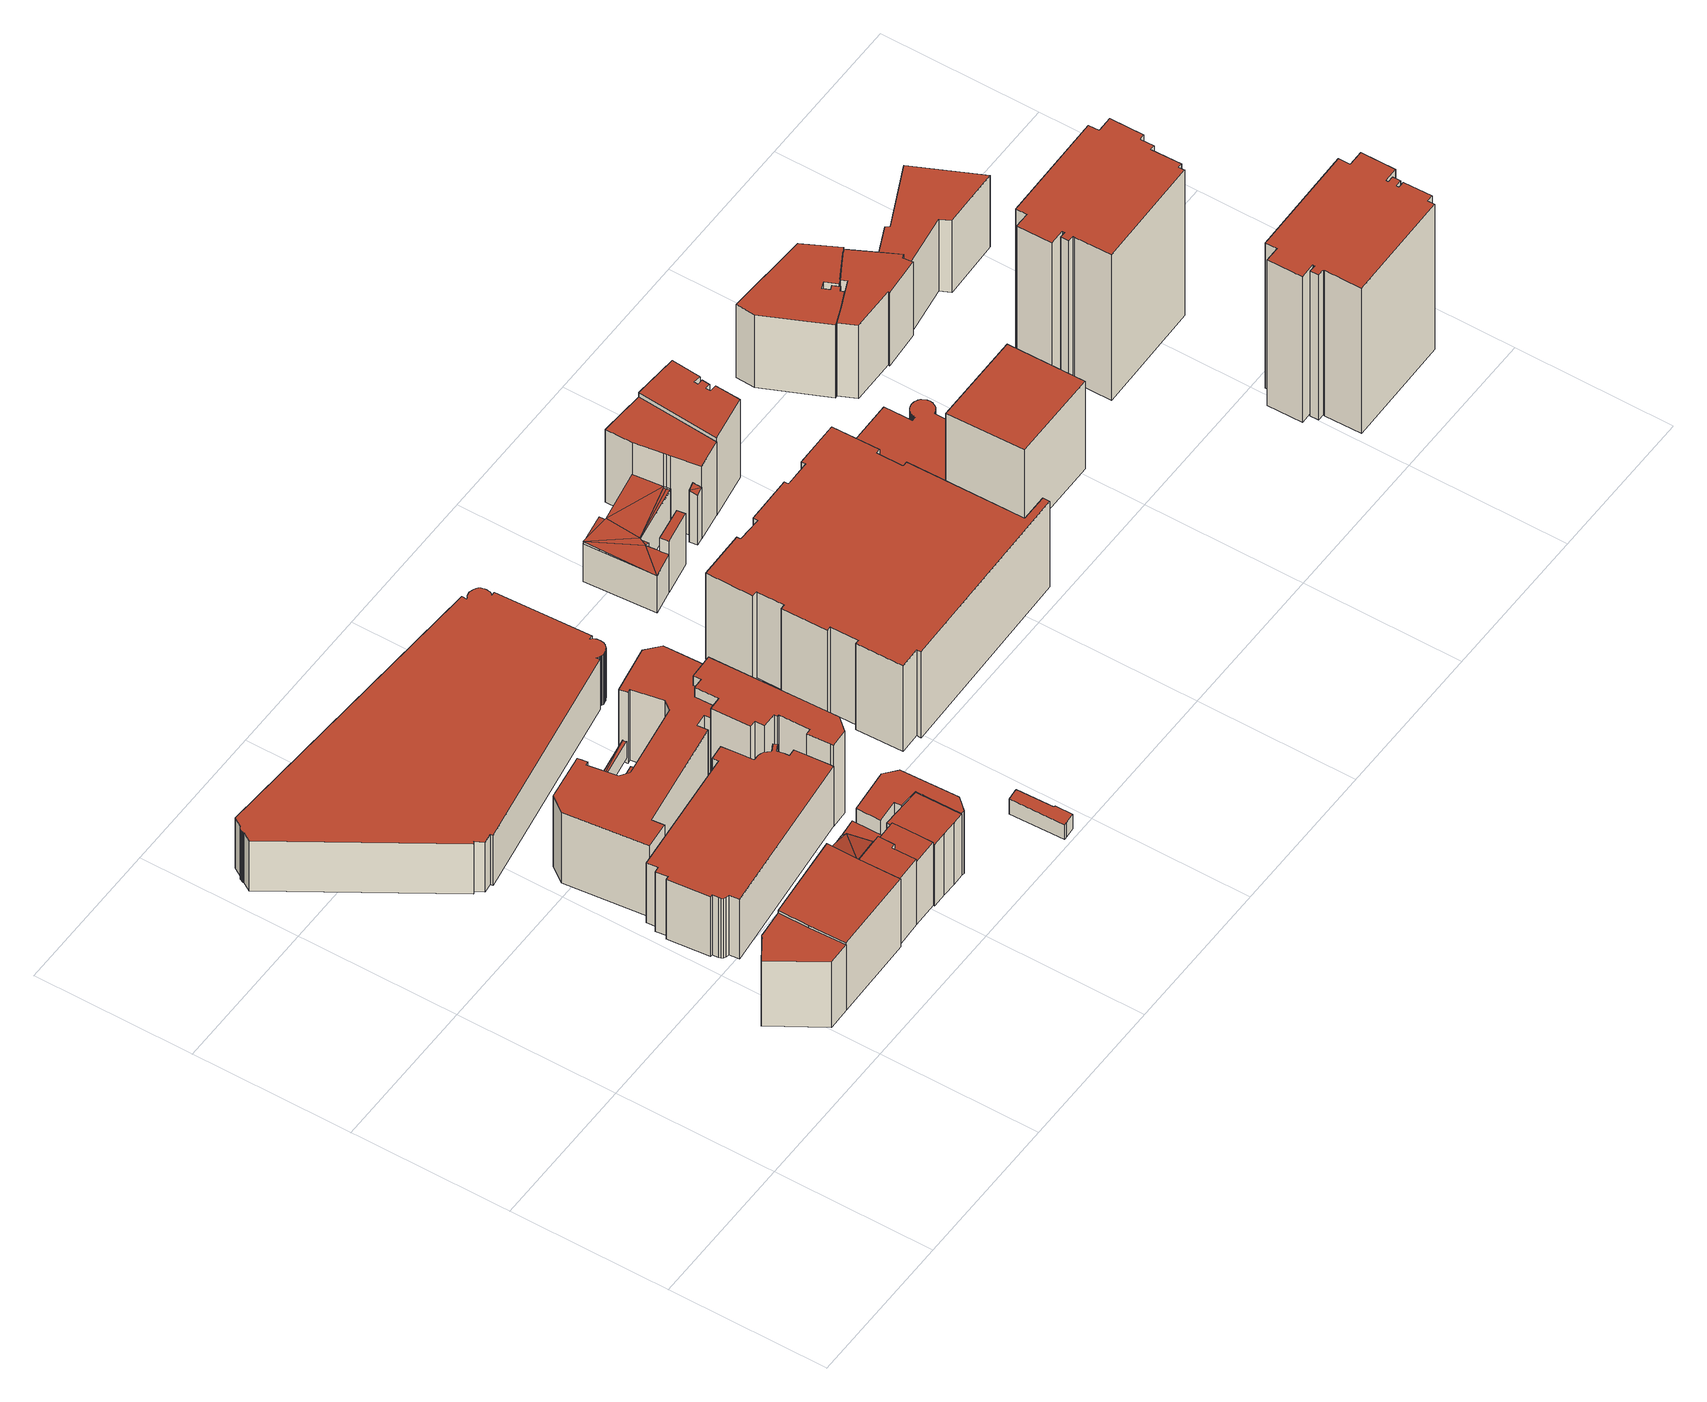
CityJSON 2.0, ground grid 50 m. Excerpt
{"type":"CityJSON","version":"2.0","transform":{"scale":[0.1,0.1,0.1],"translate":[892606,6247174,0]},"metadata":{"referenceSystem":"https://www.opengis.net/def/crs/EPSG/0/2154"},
"CityObjects":{
"building1":{"type":"Building","attributes":{"class":"Building"},"children":["building1-1"]},
"building1-1":{"type":"BuildingPart","parents":["building1"],"geometry":[{"type":"Solid","lod":"2.2","boundaries":[[[[0,1,2,3,4,5,6]],[[7,8,9,10,11,12,13]],[[13,12,5,6]],[[12,11,4,5]],[[11,10,3,4]],[[10,9,2,3]],[[9,8,1,2]],[[8,7,0,1]],[[7,13,6,0]]]],"semantics":{"surfaces":[{"type":"GroundSurface"},{"type":"RoofSurface"},{"type":"WallSurface","on_footprint_edge":true}],"values":[[0,1,2,2,2,2,2,2,2]]}}]},
"building2":{"type":"Building","attributes":{"class":"Building"},"children":["building2-1"]},
"building2-1":{"type":"BuildingPart","parents":["building2"],"geometry":[{"type":"Solid","lod":"2.2","boundaries":[[[[14,15,16,17,18,19]],[[20,21,22,23,24,25]],[[25,24,18,19]],[[24,23,17,18]],[[23,22,16,17]],[[22,21,15,16]],[[21,20,14,15]],[[20,25,19,14]]]],"semantics":{"surfaces":[{"type":"GroundSurface"},{"type":"RoofSurface"},{"type":"WallSurface","on_footprint_edge":true}],"values":[[0,1,2,2,2,2,2,2]]}}]},
"building3":{"type":"Building","attributes":{"class":"Building"},"children":["building3-1"]},
"building3-1":{"type":"BuildingPart","parents":["building3"],"geometry":[{"type":"Solid","lod":"2.2","boundaries":[[[[26,27,28,29,30,31]],[[32,33,34,35,36,37]],[[37,36,30,31]],[[36,35,29,30]],[[35,34,28,29]],[[34,33,27,28]],[[33,32,26,27]],[[32,37,31,26]]]],"semantics":{"surfaces":[{"type":"GroundSurface"},{"type":"RoofSurface"},{"type":"WallSurface","on_footprint_edge":true}],"values":[[0,1,2,2,2,2,2,2]]}}]},
"building4":{"type":"Building","attributes":{"class":"Building"},"children":["building4-1"]},
"building4-1":{"type":"BuildingPart","parents":["building4"],"geometry":[{"type":"MultiSurface","lod":"2.2","boundaries":[[[38,39,40]],[[40,39,41]],[[42,43,44]],[[45,46,47,48,49]],[[42,39,48,49]],[[39,38,47,48]],[[38,40,46,47]],[[40,43,45,46]],[[43,42,49,45]]],"semantics":{"surfaces":[{"type":"RoofSurface","rf_azimuth":93.07,"rf_slope":13.67},{"type":"RoofSurface","rf_azimuth":94.7,"rf_slope":6.51},{"type":"GroundSurface"},{"type":"WallSurface","on_footprint_edge":true}],"values":[0,0,1,2,3,3,3,3,3]}}]},
"building5":{"type":"Building","attributes":{"class":"Building"},"children":["building5-1"]},
"building5-1":{"type":"BuildingPart","parents":["building5"],"geometry":[{"type":"Solid","lod":"2.2","boundaries":[[[[50,51,52,53,54,55,56,57,58,59,60,61,62,63,64,65,66,67,68,69,70,71,72,73,74,75,76,77,78,79,80,81,82,83]],[[84,85,86,87,88,89,90,91,92,93,94,95,96,97,98,99,100,101,102,103,104,105,106,107,108,109,110,111,112,113,114,115,116,117]],[[117,116,82,83]],[[116,115,81,82]],[[115,114,80,81]],[[114,113,79,80]],[[113,112,78,79]],[[112,111,77,78]],[[111,110,76,77]],[[110,109,75,76]],[[109,108,74,75]],[[108,107,73,74]],[[107,106,72,73]],[[106,105,71,72]],[[105,104,70,71]],[[104,103,69,70]],[[103,102,68,69]],[[102,101,67,68]],[[101,100,66,67]],[[100,99,65,66]],[[99,98,64,65]],[[98,97,63,64]],[[97,96,62,63]],[[96,95,61,62]],[[95,94,60,61]],[[94,93,59,60]],[[93,92,58,59]],[[92,91,57,58]],[[91,90,56,57]],[[90,89,55,56]],[[89,88,54,55]],[[88,87,53,54]],[[87,86,52,53]],[[86,85,51,52]],[[85,84,50,51]],[[84,117,83,50]]]],"semantics":{"surfaces":[{"type":"GroundSurface"},{"type":"RoofSurface"},{"type":"WallSurface","on_footprint_edge":true}],"values":[[0,1,2,2,2,2,2,2,2,2,2,2,2,2,2,2,2,2,2,2,2,2,2,2,2,2,2,2,2,2,2,2,2,2,2,2]]}}]},
"building6":{"type":"Building","attributes":{"class":"Building"},"children":["building6-1"]},
"building6-1":{"type":"BuildingPart","parents":["building6"],"geometry":[{"type":"MultiSurface","lod":"2.2","boundaries":[[[118,119,120]],[[121,118,122]],[[123,124,125]],[[125,126,127]],[[128,127,126]],[[126,125,124]],[[129,124,122]],[[123,122,124]],[[121,122,123]],[[120,122,118]],[[130,131,132,133,134,135,136,137,138,139,140,141]],[[120,119,140,141]],[[119,118,139,140]],[[118,121,138,139]],[[121,123,137,138]],[[123,125,136,137]],[[125,142,135,136]],[[142,143,134,135]],[[143,126,133,134]],[[126,124,132,133]],[[124,129,131,132]],[[129,122,130,131]],[[122,120,141,130]]],"semantics":{"surfaces":[{"type":"RoofSurface","rf_azimuth":41.76,"rf_slope":2.11},{"type":"GroundSurface"},{"type":"WallSurface","on_footprint_edge":true}],"values":[0,0,0,0,0,0,0,0,0,0,1,2,2,2,2,2,2,2,2,2,2,2,2]}}]},
"building7":{"type":"Building","attributes":{"class":"Building"},"children":["building7-1"]},
"building7-1":{"type":"BuildingPart","parents":["building7"],"geometry":[{"type":"Solid","lod":"2.2","boundaries":[[[[144,145,146,147,148,149,150,151,152,153,154,155,156,157,158,159,160,161,162,163,164,165,166,167,168,169,170,171,172,173,174,175,176,177,178,179,180,181,182,183,184,185,186,187,188,189,190,191,192,193,194,195,196,197,198,199,200,201,202,203,204,205,206,207,208,209,210,211,212,213,214,215,216,217,218,219,220,221,222,223,224,225,226,227,228]],[[229,230,231,232,233,234,235,236,237,238,239,240,241,242,243,244,245,246,247,248,249,250,251,252,253,254,255,256,257,258,259,260,261,262,263,264,265,266,267,268,269,270,271,272,273,274,275,276,277,278,279,280,281,282,283,284,285,286,287,288,289,290,291,292,293,294,295,296,297,298,299,300,301,302,303,304,305,306,307,308,309,310,311,312,313]],[[313,312,227,228]],[[312,311,226,227]],[[311,310,225,226]],[[310,309,224,225]],[[309,308,223,224]],[[308,307,222,223]],[[307,306,221,222]],[[306,305,220,221]],[[305,304,219,220]],[[304,303,218,219]],[[303,302,217,218]],[[302,301,216,217]],[[301,300,215,216]],[[300,299,214,215]],[[299,298,213,214]],[[298,297,212,213]],[[297,296,211,212]],[[296,295,210,211]],[[295,294,209,210]],[[294,293,208,209]],[[293,292,207,208]],[[292,291,206,207]],[[291,290,205,206]],[[290,289,204,205]],[[289,288,203,204]],[[288,287,202,203]],[[287,286,201,202]],[[286,285,200,201]],[[285,284,199,200]],[[284,283,198,199]],[[283,282,197,198]],[[282,281,196,197]],[[281,280,195,196]],[[280,279,194,195]],[[279,278,193,194]],[[278,277,192,193]],[[277,276,191,192]],[[276,275,190,191]],[[275,274,189,190]],[[274,273,188,189]],[[273,272,187,188]],[[272,271,186,187]],[[271,270,185,186]],[[270,269,184,185]],[[269,268,183,184]],[[268,267,182,183]],[[267,266,181,182]],[[266,265,180,181]],[[265,264,179,180]],[[264,263,178,179]],[[263,262,177,178]],[[262,261,176,177]],[[261,260,175,176]],[[260,259,174,175]],[[259,258,173,174]],[[258,257,172,173]],[[257,256,171,172]],[[256,255,170,171]],[[255,254,169,170]],[[254,253,168,169]],[[253,252,167,168]],[[252,251,166,167]],[[251,250,165,166]],[[250,249,164,165]],[[249,248,163,164]],[[248,247,162,163]],[[247,246,161,162]],[[246,245,160,161]],[[245,244,159,160]],[[244,243,158,159]],[[243,242,157,158]],[[242,241,156,157]],[[241,240,155,156]],[[240,239,154,155]],[[239,238,153,154]],[[238,237,152,153]],[[237,236,151,152]],[[236,235,150,151]],[[235,234,149,150]],[[234,233,148,149]],[[233,232,147,148]],[[232,231,146,147]],[[231,230,145,146]],[[230,229,144,145]],[[229,313,228,144]]]],"semantics":{"surfaces":[{"type":"GroundSurface"},{"type":"RoofSurface"},{"type":"WallSurface","on_footprint_edge":true}],"values":[[0,1,2,2,2,2,2,2,2,2,2,2,2,2,2,2,2,2,2,2,2,2,2,2,2,2,2,2,2,2,2,2,2,2,2,2,2,2,2,2,2,2,2,2,2,2,2,2,2,2,2,2,2,2,2,2,2,2,2,2,2,2,2,2,2,2,2,2,2,2,2,2,2,2,2,2,2,2,2,2,2,2,2,2,2,2,2]]}}]},
"building8":{"type":"Building","attributes":{"class":"Building"},"children":["building8-1"]},
"building8-1":{"type":"BuildingPart","parents":["building8"],"geometry":[{"type":"Solid","lod":"2.2","boundaries":[[[[314,29,28,27,26,315,316]],[[317,318,319,320,321,322,323]],[[323,322,315,316]],[[322,321,26,315]],[[321,320,27,26]],[[320,319,28,27]],[[319,318,29,28]],[[318,317,314,29]],[[317,323,316,314]]]],"semantics":{"surfaces":[{"type":"GroundSurface"},{"type":"RoofSurface"},{"type":"WallSurface","on_footprint_edge":true}],"values":[[0,1,2,2,2,2,2,2,2]]}}]},
"building9":{"type":"Building","attributes":{"class":"Building"},"children":["building9-1"]},
"building9-1":{"type":"BuildingPart","parents":["building9"],"geometry":[{"type":"Solid","lod":"2.2","boundaries":[[[[324,325,326,327,328]],[[329,330,331,332,333]],[[333,332,327,328]],[[332,331,326,327]],[[331,330,325,326]],[[330,329,324,325]],[[329,333,328,324]]]],"semantics":{"surfaces":[{"type":"GroundSurface"},{"type":"RoofSurface"},{"type":"WallSurface","on_footprint_edge":true}],"values":[[0,1,2,2,2,2,2]]}}]},
"building10":{"type":"Building","attributes":{"class":"Building"},"children":["building10-1"]},
"building10-1":{"type":"BuildingPart","parents":["building10"],"geometry":[{"type":"Solid","lod":"2.2","boundaries":[[[[334,335,336,337,338,339,340,341,342,343,344,345,346,347,348,349,350,351,352,353,354,355,356,357,358,359,360,361,362,363]],[[364,365,366,367,368,369,370,371,372,373,374,375,376,377,378,379,380,381,382,383,384,385,386,387,388,389,390,391,392,393]],[[393,392,362,363]],[[392,391,361,362]],[[391,390,360,361]],[[390,389,359,360]],[[389,388,358,359]],[[388,387,357,358]],[[387,386,356,357]],[[386,385,355,356]],[[385,384,354,355]],[[384,383,353,354]],[[383,382,352,353]],[[382,381,351,352]],[[381,380,350,351]],[[380,379,349,350]],[[379,378,348,349]],[[378,377,347,348]],[[377,376,346,347]],[[376,375,345,346]],[[375,374,344,345]],[[374,373,343,344]],[[373,372,342,343]],[[372,371,341,342]],[[371,370,340,341]],[[370,369,339,340]],[[369,368,338,339]],[[368,367,337,338]],[[367,366,336,337]],[[366,365,335,336]],[[365,364,334,335]],[[364,393,363,334]]]],"semantics":{"surfaces":[{"type":"GroundSurface"},{"type":"RoofSurface"},{"type":"WallSurface","on_footprint_edge":true}],"values":[[0,1,2,2,2,2,2,2,2,2,2,2,2,2,2,2,2,2,2,2,2,2,2,2,2,2,2,2,2,2,2,2]]}}]},
"building11":{"type":"Building","attributes":{"class":"Building"},"children":["building11-1"]},
"building11-1":{"type":"BuildingPart","parents":["building11"],"geometry":[{"type":"Solid","lod":"2.2","boundaries":[[[[394,395,396,397,398,399,400,401,402]],[[403,404,405,406,407,408,409,410,411]],[[411,410,401,402]],[[410,409,400,401]],[[409,408,399,400]],[[408,407,398,399]],[[407,406,397,398]],[[406,405,396,397]],[[405,404,395,396]],[[404,403,394,395]],[[403,411,402,394]]]],"semantics":{"surfaces":[{"type":"GroundSurface"},{"type":"RoofSurface"},{"type":"WallSurface","on_footprint_edge":true}],"values":[[0,1,2,2,2,2,2,2,2,2,2]]}}]},
"building12":{"type":"Building","attributes":{"class":"Building"},"children":["building12-1"]},
"building12-1":{"type":"BuildingPart","parents":["building12"],"geometry":[{"type":"Solid","lod":"2.2","boundaries":[[[[412,413,414]],[[415,412,414]],[[416,417,418,419]],[[414,413,418,419]],[[413,412,417,418]],[[412,415,416,417]],[[415,414,419,416]]]],"semantics":{"surfaces":[{"type":"RoofSurface","rf_azimuth":281.59,"rf_slope":1.17},{"type":"GroundSurface"},{"type":"WallSurface","on_footprint_edge":true}],"values":[[0,0,1,2,2,2,2]]}}]},
"building13":{"type":"Building","attributes":{"class":"Building"},"children":["building13-1"]},
"building13-1":{"type":"BuildingPart","parents":["building13"],"geometry":[{"type":"Solid","lod":"2.2","boundaries":[[[[420,421,422,423,424,425,426,427,428,429]],[[430,431,432,433,434,435,436,437,438,439]],[[439,438,428,429]],[[438,437,427,428]],[[437,436,426,427]],[[436,435,425,426]],[[435,434,424,425]],[[434,433,423,424]],[[433,432,422,423]],[[432,431,421,422]],[[431,430,420,421]],[[430,439,429,420]]]],"semantics":{"surfaces":[{"type":"GroundSurface"},{"type":"RoofSurface"},{"type":"WallSurface","on_footprint_edge":true}],"values":[[0,1,2,2,2,2,2,2,2,2,2,2]]}}]},
"building14":{"type":"Building","attributes":{"class":"Building"},"children":["building14-1"]},
"building14-1":{"type":"BuildingPart","parents":["building14"],"geometry":[{"type":"Solid","lod":"2.2","boundaries":[[[[440,441,442,443]],[[444,445,446,447]],[[447,446,442,443]],[[446,445,441,442]],[[445,444,440,441]],[[444,447,443,440]]]],"semantics":{"surfaces":[{"type":"GroundSurface"},{"type":"RoofSurface"},{"type":"WallSurface","on_footprint_edge":true}],"values":[[0,1,2,2,2,2]]}}]},
"building15":{"type":"Building","attributes":{"class":"Building"},"children":["building15-1"]},
"building15-1":{"type":"BuildingPart","parents":["building15"],"geometry":[{"type":"Solid","lod":"2.2","boundaries":[[[[448,449,450,451,452,453,454,455,456,457,458,459,460,461,462,463,464,465,466,467]],[[468,469,470,471,472,473,474,475,476,477,478,479,480,481,482,483,484,485,486,487]],[[487,486,466,467]],[[486,485,465,466]],[[485,484,464,465]],[[484,483,463,464]],[[483,482,462,463]],[[482,481,461,462]],[[481,480,460,461]],[[480,479,459,460]],[[479,478,458,459]],[[478,477,457,458]],[[477,476,456,457]],[[476,475,455,456]],[[475,474,454,455]],[[474,473,453,454]],[[473,472,452,453]],[[472,471,451,452]],[[471,470,450,451]],[[470,469,449,450]],[[469,468,448,449]],[[468,487,467,448]]]],"semantics":{"surfaces":[{"type":"GroundSurface"},{"type":"RoofSurface"},{"type":"WallSurface","on_footprint_edge":true}],"values":[[0,1,2,2,2,2,2,2,2,2,2,2,2,2,2,2,2,2,2,2,2,2]]}}]},
"building16":{"type":"Building","attributes":{"class":"Building"},"children":["building16-1"]},
"building16-1":{"type":"BuildingPart","parents":["building16"],"geometry":[{"type":"Solid","lod":"2.2","boundaries":[[[[488,489,490,491,492,493,494,495,496]],[[497,498,499,500,501,502,503,504,505]],[[505,504,495,496]],[[504,503,494,495]],[[503,502,493,494]],[[502,501,492,493]],[[501,500,491,492]],[[500,499,490,491]],[[499,498,489,490]],[[498,497,488,489]],[[497,505,496,488]]]],"semantics":{"surfaces":[{"type":"GroundSurface"},{"type":"RoofSurface"},{"type":"WallSurface","on_footprint_edge":true}],"values":[[0,1,2,2,2,2,2,2,2,2,2]]}}]},
"building17":{"type":"Building","attributes":{"class":"Building"},"children":["building17-1"]},
"building17-1":{"type":"BuildingPart","parents":["building17"],"geometry":[{"type":"Solid","lod":"2.2","boundaries":[[[[506,507,508,509]],[[510,511,512,513]],[[513,512,508,509]],[[512,511,507,508]],[[511,510,506,507]],[[510,513,509,506]]]],"semantics":{"surfaces":[{"type":"GroundSurface"},{"type":"RoofSurface"},{"type":"WallSurface","on_footprint_edge":true}],"values":[[0,1,2,2,2,2]]}}]},
"building18":{"type":"Building","attributes":{"class":"Building"},"children":["building18-1"]},
"building18-1":{"type":"BuildingPart","parents":["building18"],"geometry":[{"type":"MultiSurface","lod":"2.2","boundaries":[[[514,515,516]],[[517,516,515]],[[518,519,516]],[[520,521,522]],[[520,522,523]],[[524,525,526]],[[527,523,522]],[[527,528,523]],[[528,527,529]],[[529,530,528]],[[531,532,533,534,535,536,537,538,539,540,541,542]],[[529,543,541,542]],[[543,544,540,541]],[[544,545,539,540]],[[545,519,538,539]],[[519,522,537,538]],[[522,521,536,537]],[[521,520,535,536]],[[520,546,534,535]],[[546,547,533,534]],[[547,548,532,533]],[[548,549,531,532]],[[549,529,542,531]]],"semantics":{"surfaces":[{"type":"RoofSurface","rf_azimuth":280.91,"rf_slope":2.39},{"type":"RoofSurface","rf_azimuth":279.67,"rf_slope":2.22},{"type":"GroundSurface"},{"type":"WallSurface","on_footprint_edge":true}],"values":[0,0,0,1,1,0,1,1,1,1,2,3,3,3,3,3,3,3,3,3,3,3,3]}}]},
"building19":{"type":"Building","attributes":{"class":"Building"},"children":["building19-1"]},
"building19-1":{"type":"BuildingPart","parents":["building19"],"geometry":[{"type":"Solid","lod":"2.2","boundaries":[[[[550,551,552,553,554,555,556,557,558,559,560,561,562,563,564,565,566,567,568,569,570,571,572,573,574,575,576,577,578]],[[579,580,581,582,583,584,585,586,587,588,589,590,591,592,593,594,595,596,597,598,599,600,601,602,603,604,605,606,607]],[[607,606,577,578]],[[606,605,576,577]],[[605,604,575,576]],[[604,603,574,575]],[[603,602,573,574]],[[602,601,572,573]],[[601,600,571,572]],[[600,599,570,571]],[[599,598,569,570]],[[598,597,568,569]],[[597,596,567,568]],[[596,595,566,567]],[[595,594,565,566]],[[594,593,564,565]],[[593,592,563,564]],[[592,591,562,563]],[[591,590,561,562]],[[590,589,560,561]],[[589,588,559,560]],[[588,587,558,559]],[[587,586,557,558]],[[586,585,556,557]],[[585,584,555,556]],[[584,583,554,555]],[[583,582,553,554]],[[582,581,552,553]],[[581,580,551,552]],[[580,579,550,551]],[[579,607,578,550]]]],"semantics":{"surfaces":[{"type":"GroundSurface"},{"type":"RoofSurface"},{"type":"WallSurface","on_footprint_edge":true}],"values":[[0,1,2,2,2,2,2,2,2,2,2,2,2,2,2,2,2,2,2,2,2,2,2,2,2,2,2,2,2,2,2]]}}]},
"building20":{"type":"Building","attributes":{"class":"Building"},"children":["building20-1"]},
"building20-1":{"type":"BuildingPart","parents":["building20"],"geometry":[{"type":"Solid","lod":"2.2","boundaries":[[[[608,609,610]],[[611,610,609]],[[612,613,614,615]],[[611,609,614,615]],[[609,608,613,614]],[[608,610,612,613]],[[610,611,615,612]]]],"semantics":{"surfaces":[{"type":"RoofSurface","rf_azimuth":244.88,"rf_slope":18.63},{"type":"GroundSurface"},{"type":"WallSurface","on_footprint_edge":true}],"values":[[0,0,1,2,2,2,2]]}}]},
"building21":{"type":"Building","attributes":{"class":"Building"},"children":["building21-1"]},
"building21-1":{"type":"BuildingPart","parents":["building21"],"geometry":[{"type":"Solid","lod":"2.2","boundaries":[[[[616,617,618,619,620,621,622,623]],[[624,625,626,627,628,629,630,631]],[[631,630,622,623]],[[630,629,621,622]],[[629,628,620,621]],[[628,627,619,620]],[[627,626,618,619]],[[626,625,617,618]],[[625,624,616,617]],[[624,631,623,616]]]],"semantics":{"surfaces":[{"type":"GroundSurface"},{"type":"RoofSurface"},{"type":"WallSurface","on_footprint_edge":true}],"values":[[0,1,2,2,2,2,2,2,2,2]]}}]},
"building22":{"type":"Building","attributes":{"class":"Building"},"children":["building22-1"]},
"building22-1":{"type":"BuildingPart","parents":["building22"],"geometry":[{"type":"Solid","lod":"2.2","boundaries":[[[[632,633,634,635,636,637,638,639,640,641,642,643]],[[644,645,646,647,648,649,650,651,652,653,654,655]],[[655,654,642,643]],[[654,653,641,642]],[[653,652,640,641]],[[652,651,639,640]],[[651,650,638,639]],[[650,649,637,638]],[[649,648,636,637]],[[648,647,635,636]],[[647,646,634,635]],[[646,645,633,634]],[[645,644,632,633]],[[644,655,643,632]]]],"semantics":{"surfaces":[{"type":"GroundSurface"},{"type":"RoofSurface"},{"type":"WallSurface","on_footprint_edge":true}],"values":[[0,1,2,2,2,2,2,2,2,2,2,2,2,2]]}}]},
"building23":{"type":"Building","attributes":{"class":"Building"},"children":["building23-1"]},
"building23-1":{"type":"BuildingPart","parents":["building23"],"geometry":[{"type":"Solid","lod":"2.2","boundaries":[[[[656,657,658,659,660,661,662,663,664,665,666,667,668,669,670,671,672,673,674,675,676,677,678,679,680,681,682,683,684,685,686,687,688,689,690,691,692,693,694,695,696,697,698,699,700,701,702,703,704,705,706,707,708,709,710,711,712,713,714,715,716,717,718,719,720]],[[721,722,723,724,725,726,727,728,729,730,731,732,733,734,735,736,737,738,739,740,741,742,743,744,745,746,747,748,749,750,751,752,753,754,755,756,757,758,759,760,761,762,763,764,765,766,767,768,769,770,771,772,773,774,775,776,777,778,779,780,781,782,783,784,785]],[[785,784,719,720]],[[784,783,718,719]],[[783,782,717,718]],[[782,781,716,717]],[[781,780,715,716]],[[780,779,714,715]],[[779,778,713,714]],[[778,777,712,713]],[[777,776,711,712]],[[776,775,710,711]],[[775,774,709,710]],[[774,773,708,709]],[[773,772,707,708]],[[772,771,706,707]],[[771,770,705,706]],[[770,769,704,705]],[[769,768,703,704]],[[768,767,702,703]],[[767,766,701,702]],[[766,765,700,701]],[[765,764,699,700]],[[764,763,698,699]],[[763,762,697,698]],[[762,761,696,697]],[[761,760,695,696]],[[760,759,694,695]],[[759,758,693,694]],[[758,757,692,693]],[[757,756,691,692]],[[756,755,690,691]],[[755,754,689,690]],[[754,753,688,689]],[[753,752,687,688]],[[752,751,686,687]],[[751,750,685,686]],[[750,749,684,685]],[[749,748,683,684]],[[748,747,682,683]],[[747,746,681,682]],[[746,745,680,681]],[[745,744,679,680]],[[744,743,678,679]],[[743,742,677,678]],[[742,741,676,677]],[[741,740,675,676]],[[740,739,674,675]],[[739,738,673,674]],[[738,737,672,673]],[[737,736,671,672]],[[736,735,670,671]],[[735,734,669,670]],[[734,733,668,669]],[[733,732,667,668]],[[732,731,666,667]],[[731,730,665,666]],[[730,729,664,665]],[[729,728,663,664]],[[728,727,662,663]],[[727,726,661,662]],[[726,725,660,661]],[[725,724,659,660]],[[724,723,658,659]],[[723,722,657,658]],[[722,721,656,657]],[[721,785,720,656]]]],"semantics":{"surfaces":[{"type":"GroundSurface"},{"type":"RoofSurface"},{"type":"WallSurface","on_footprint_edge":true}],"values":[[0,1,2,2,2,2,2,2,2,2,2,2,2,2,2,2,2,2,2,2,2,2,2,2,2,2,2,2,2,2,2,2,2,2,2,2,2,2,2,2,2,2,2,2,2,2,2,2,2,2,2,2,2,2,2,2,2,2,2,2,2,2,2,2,2,2,2]]}}]},
"building24":{"type":"Building","attributes":{"class":"Building"},"children":["building24-1"]},
"building24-1":{"type":"BuildingPart","parents":["building24"],"geometry":[{"type":"Solid","lod":"2.2","boundaries":[[[[786,787,788,789]],[[790,791,792,793]],[[793,792,788,789]],[[792,791,787,788]],[[791,790,786,787]],[[790,793,789,786]]]],"semantics":{"surfaces":[{"type":"GroundSurface"},{"type":"RoofSurface"},{"type":"WallSurface","on_footprint_edge":true}],"values":[[0,1,2,2,2,2]]}}]},
"building25":{"type":"Building","attributes":{"class":"Building"},"children":["building25-1"]},
"building25-1":{"type":"BuildingPart","parents":["building25"],"geometry":[{"type":"Solid","lod":"2.2","boundaries":[[[[794,795,796,797,798,799,800,801,802,803,804,805,806,807,808,809,810,811]],[[812,813,814,815,816,817,818,819,820,821,822,823,824,825,826,827,828,829]],[[829,828,810,811]],[[828,827,809,810]],[[827,826,808,809]],[[826,825,807,808]],[[825,824,806,807]],[[824,823,805,806]],[[823,822,804,805]],[[822,821,803,804]],[[821,820,802,803]],[[820,819,801,802]],[[819,818,800,801]],[[818,817,799,800]],[[817,816,798,799]],[[816,815,797,798]],[[815,814,796,797]],[[814,813,795,796]],[[813,812,794,795]],[[812,829,811,794]]]],"semantics":{"surfaces":[{"type":"GroundSurface"},{"type":"RoofSurface"},{"type":"WallSurface","on_footprint_edge":true}],"values":[[0,1,2,2,2,2,2,2,2,2,2,2,2,2,2,2,2,2,2,2]]}}]},
"building26":{"type":"Building","attributes":{"class":"Building"},"children":["building26-1"]},
"building26-1":{"type":"BuildingPart","parents":["building26"],"geometry":[{"type":"Solid","lod":"2.2","boundaries":[[[[830,831,832,833,834,835,836,837,838,839,840,841,842,843,844]],[[845,846,847,848,849,850,851,852,853,854,855,856,857,858,859]],[[859,858,843,844]],[[858,857,842,843]],[[857,856,841,842]],[[856,855,840,841]],[[855,854,839,840]],[[854,853,838,839]],[[853,852,837,838]],[[852,851,836,837]],[[851,850,835,836]],[[850,849,834,835]],[[849,848,833,834]],[[848,847,832,833]],[[847,846,831,832]],[[846,845,830,831]],[[845,859,844,830]]]],"semantics":{"surfaces":[{"type":"GroundSurface"},{"type":"RoofSurface"},{"type":"WallSurface","on_footprint_edge":true}],"values":[[0,1,2,2,2,2,2,2,2,2,2,2,2,2,2,2,2]]}}]},
"building27":{"type":"Building","attributes":{"class":"Building"},"children":["building27-1"]},
"building27-1":{"type":"BuildingPart","parents":["building27"],"geometry":[{"type":"Solid","lod":"2.2","boundaries":[[[[860,861,862,863,864,865,866,867,868,869,870,871,872,873,874,875,876,877,878,879,880]],[[881,882,883,884,885,886,887,888,889,890,891,892,893,894,895,896,897,898,899,900,901]],[[901,900,879,880]],[[900,899,878,879]],[[899,898,877,878]],[[898,897,876,877]],[[897,896,875,876]],[[896,895,874,875]],[[895,894,873,874]],[[894,893,872,873]],[[893,892,871,872]],[[892,891,870,871]],[[891,890,869,870]],[[890,889,868,869]],[[889,888,867,868]],[[888,887,866,867]],[[887,886,865,866]],[[886,885,864,865]],[[885,884,863,864]],[[884,883,862,863]],[[883,882,861,862]],[[882,881,860,861]],[[881,901,880,860]]]],"semantics":{"surfaces":[{"type":"GroundSurface"},{"type":"RoofSurface"},{"type":"WallSurface","on_footprint_edge":true}],"values":[[0,1,2,2,2,2,2,2,2,2,2,2,2,2,2,2,2,2,2,2,2,2,2]]}}]},
"building28":{"type":"Building","attributes":{"class":"Building"},"children":["building28-1"]},
"building28-1":{"type":"BuildingPart","parents":["building28"],"geometry":[{"type":"Solid","lod":"2.2","boundaries":[[[[902,903,904,905,906,907,908,909,910,911,912]],[[913,914,915,916,917,918,919,920,921,922,923]],[[923,922,911,912]],[[922,921,910,911]],[[921,920,909,910]],[[920,919,908,909]],[[919,918,907,908]],[[918,917,906,907]],[[917,916,905,906]],[[916,915,904,905]],[[915,914,903,904]],[[914,913,902,903]],[[913,923,912,902]]]],"semantics":{"surfaces":[{"type":"GroundSurface"},{"type":"RoofSurface"},{"type":"WallSurface","on_footprint_edge":true}],"values":[[0,1,2,2,2,2,2,2,2,2,2,2,2]]}}]},
"building29":{"type":"Building","attributes":{"class":"Building"},"children":["building29-1"]},
"building29-1":{"type":"BuildingPart","parents":["building29"],"geometry":[{"type":"Solid","lod":"2.2","boundaries":[[[[924,925,926,927,928,929,930,931,932,933,934,935,936,937,938,939,940,941,942,943,944,945,946,947,948,949]],[[950,951,952,953,954,955,956,957,958,959,960,961,962,963,964,965,966,967,968,969,970,971,972,973,974,975]],[[975,974,948,949]],[[974,973,947,948]],[[973,972,946,947]],[[972,971,945,946]],[[971,970,944,945]],[[970,969,943,944]],[[969,968,942,943]],[[968,967,941,942]],[[967,966,940,941]],[[966,965,939,940]],[[965,964,938,939]],[[964,963,937,938]],[[963,962,936,937]],[[962,961,935,936]],[[961,960,934,935]],[[960,959,933,934]],[[959,958,932,933]],[[958,957,931,932]],[[957,956,930,931]],[[956,955,929,930]],[[955,954,928,929]],[[954,953,927,928]],[[953,952,926,927]],[[952,951,925,926]],[[951,950,924,925]],[[950,975,949,924]]]],"semantics":{"surfaces":[{"type":"GroundSurface"},{"type":"RoofSurface"},{"type":"WallSurface","on_footprint_edge":true}],"values":[[0,1,2,2,2,2,2,2,2,2,2,2,2,2,2,2,2,2,2,2,2,2,2,2,2,2,2,2]]}}]}
},
"vertices":[
[366,285,67],[465,129,67],[537,130,67],[533,246,67],[532,342,67],[442,333,67],[435,328,67],[366,285,322],[465,129,322],[537,130,322],[533,246,322],[532,342,322],[442,333,322],[435,328,322],
[532,342,66],[533,246,66],[537,130,66],[803,136,66],[800,269,66],[800,367,66],[532,342,331],[533,246,331],[537,130,331],[803,136,331],[800,269,331],[800,367,331],
[889,144,67],[887,220,67],[901,220,67],[901,273,67],[800,269,67],[803,141,67],[889,144,324],[887,220,324],[901,220,324],[901,273,324],[800,269,324],[803,141,324],
[876,272,327],[877,356,306],[800,269,326],[800,367,303],[876,374,285],[800,367,285],[877,356,287],[800,367,85],[800,269,85],[876,272,85],[877,356,85],[876,374,85],
[1005,677,80],[996,686,80],[990,693,80],[983,696,80],[975,698,80],[967,699,80],[954,698,80],[951,742,80],[944,798,80],[897,793,80],[899,774,80],[494,732,80],[497,697,80],[481,695,80],[486,657,80],[474,656,80],[487,525,80],[495,525,80],[497,506,80],[499,499,80],[502,493,80],[509,490,80],[519,488,80],[522,457,80],[1050,512,80],[1050,522,80],[1041,632,80],[1017,630,80],[1017,634,80],[1017,645,80],[1013,665,80],[1012,667,80],[1034,678,80],[1028,689,80],[1005,677,313],[996,686,313],[990,693,313],[983,696,313],[975,698,313],[967,699,313],[954,698,313],[951,742,313],[944,798,313],[897,793,313],[899,774,313],[494,732,313],[497,697,313],[481,695,313],[486,657,313],[474,656,313],[487,525,313],[495,525,313],[497,506,313],[499,499,313],[502,493,313],[509,490,313],[519,488,313],[522,457,313],[1050,512,313],[1050,522,313],[1041,632,313],[1017,630,313],[1017,634,313],[1017,645,313],[1013,665,313],[1012,667,313],[1034,678,313],[1028,689,313],
[700,989,104],[701,997,104],[699,1003,103],[694,982,104],[694,1008,104],[689,978,104],[680,1014,104],[681,976,105],[673,1014,104],[670,974,105],[663,1012,104],[687,1012,104],[694,1008,94],[687,1012,94],[680,1014,94],[673,1014,94],[663,1012,94],[670,974,94],[681,976,94],[689,978,94],[694,982,94],[700,989,94],[701,997,94],[699,1003,94],[670,974,156],[663,1012,154],
[380,1139,80],[1054,1250,80],[1052,1262,80],[1056,1259,80],[1060,1257,80],[1063,1256,80],[1066,1255,80],[1069,1254,80],[1073,1253,80],[1077,1254,80],[1081,1254,80],[1084,1255,80],[1087,1255,80],[1090,1257,80],[1092,1258,80],[1096,1260,80],[1098,1262,80],[1100,1264,80],[1102,1267,80],[1104,1269,80],[1106,1272,80],[1107,1274,80],[1108,1277,80],[1108,1279,80],[1109,1282,80],[1109,1285,80],[1109,1287,80],[1109,1290,80],[1109,1292,80],[1108,1295,80],[1108,1298,80],[1107,1301,80],[1105,1304,80],[1104,1306,80],[1101,1310,80],[1100,1312,80],[1098,1313,80],[1111,1314,80],[1097,1613,80],[1084,1613,80],[1086,1614,80],[1089,1618,80],[1090,1620,80],[1092,1623,80],[1093,1626,80],[1093,1629,80],[1093,1633,80],[1093,1636,80],[1093,1641,80],[1091,1647,80],[1090,1651,80],[1086,1656,80],[1082,1660,80],[1079,1662,80],[1076,1664,80],[1072,1665,80],[1069,1666,80],[1065,1667,80],[1061,1668,80],[1056,1668,80],[1052,1667,80],[1048,1666,80],[1045,1664,80],[1042,1662,80],[1040,1661,80],[1037,1658,80],[1038,1676,80],[56,1736,80],[40,1709,80],[38,1708,80],[36,1707,80],[34,1705,80],[32,1703,80],[30,1701,80],[29,1699,80],[28,1696,80],[27,1694,80],[26,1692,80],[25,1689,80],[25,1687,80],[9,1660,80],[327,1165,80],[334,1170,80],[349,1143,80],[379,1148,80],[380,1139,275],[1054,1250,275],[1052,1262,275],[1056,1259,275],[1060,1257,275],[1063,1256,275],[1066,1255,275],[1069,1254,275],[1073,1253,275],[1077,1254,275],[1081,1254,275],[1084,1255,275],[1087,1255,275],[1090,1257,275],[1092,1258,275],[1096,1260,275],[1098,1262,275],[1100,1264,275],[1102,1267,275],[1104,1269,275],[1106,1272,275],[1107,1274,275],[1108,1277,275],[1108,1279,275],[1109,1282,275],[1109,1285,275],[1109,1287,275],[1109,1290,275],[1109,1292,275],[1108,1295,275],[1108,1298,275],[1107,1301,275],[1105,1304,275],[1104,1306,275],[1101,1310,275],[1100,1312,275],[1098,1313,275],[1111,1314,275],[1097,1613,275],[1084,1613,275],[1086,1614,275],[1089,1618,275],[1090,1620,275],[1092,1623,275],[1093,1626,275],[1093,1629,275],[1093,1633,275],[1093,1636,275],[1093,1641,275],[1091,1647,275],[1090,1651,275],[1086,1656,275],[1082,1660,275],[1079,1662,275],[1076,1664,275],[1072,1665,275],[1069,1666,275],[1065,1667,275],[1061,1668,275],[1056,1668,275],[1052,1667,275],[1048,1666,275],[1045,1664,275],[1042,1662,275],[1040,1661,275],[1037,1658,275],[1038,1676,275],[56,1736,275],[40,1709,275],[38,1708,275],[36,1707,275],[34,1705,275],[32,1703,275],[30,1701,275],[29,1699,275],[28,1696,275],[27,1694,275],[26,1692,275],[25,1689,275],[25,1687,275],[9,1660,275],[327,1165,275],[334,1170,275],[349,1143,275],[379,1148,275],
[970,275,67],[972,146,67],[972,228,67],[970,275,312],[901,273,312],[901,220,312],[887,220,312],[889,144,312],[972,146,312],[972,228,312],
[876,374,82],[877,356,82],[876,272,82],[942,274,82],[941,381,82],[876,374,282],[877,356,282],[876,272,282],[942,274,282],[941,381,282],
[946,1085,82],[963,987,82],[943,958,82],[703,921,82],[675,940,82],[660,1032,82],[671,1034,82],[670,1043,82],[668,1055,82],[666,1065,82],[521,1044,82],[485,993,82],[514,734,82],[597,743,82],[593,781,82],[940,835,82],[937,867,82],[977,872,82],[979,852,82],[1020,854,82],[1018,929,82],[1050,930,82],[1050,955,82],[1101,957,82],[1114,958,82],[1127,958,82],[1122,1098,82],[1079,1135,82],[930,1109,82],[934,1083,82],[946,1085,359],[963,987,359],[943,958,359],[703,921,359],[675,940,359],[660,1032,359],[671,1034,359],[670,1043,359],[668,1055,359],[666,1065,359],[521,1044,359],[485,993,359],[514,734,359],[597,743,359],[593,781,359],[940,835,359],[937,867,359],[977,872,359],[979,852,359],[1020,854,359],[1018,929,359],[1050,930,359],[1050,955,359],[1101,957,359],[1114,958,359],[1127,958,359],[1122,1098,359],[1079,1135,359],[930,1109,359],[934,1083,359],
[1019,143,66],[1065,142,66],[1102,143,66],[1099,287,66],[967,290,66],[967,275,66],[970,275,66],[972,228,66],[972,142,66],[1019,143,305],[1065,142,305],[1102,143,305],[1099,287,305],[967,290,305],[967,275,305],[970,275,305],[972,228,305],[972,142,305],
[932,1098,165],[668,1055,165],[670,1043,165],[934,1087,165],[934,1087,100],[932,1098,100],[668,1055,100],[670,1043,100],
[1139,363,65],[1101,396,65],[962,383,65],[963,306,65],[1036,312,65],[1037,289,65],[1099,287,65],[1102,143,65],[1112,143,65],[1146,180,65],[1139,363,309],[1101,396,309],[962,383,309],[963,306,309],[1036,312,309],[1037,289,309],[1099,287,309],[1102,143,309],[1112,143,309],[1146,180,309],
[925,988,99],[913,1061,99],[852,1051,99],[863,979,99],[925,988,102],[913,1061,102],[852,1051,102],[863,979,102],
[1101,957,78],[1050,955,78],[1050,930,78],[1018,929,78],[1020,854,78],[979,852,78],[984,730,78],[1005,730,78],[1006,700,78],[1053,702,78],[1053,691,78],[1059,691,78],[1063,595,78],[1044,594,78],[1050,522,78],[1050,512,78],[1106,515,78],[1142,556,78],[1127,958,78],[1114,958,78],[1101,957,396],[1050,955,396],[1050,930,396],[1018,929,396],[1020,854,396],[979,852,396],[984,730,396],[1005,730,396],[1006,700,396],[1053,702,396],[1053,691,396],[1059,691,396],[1063,595,396],[1044,594,396],[1050,522,396],[1050,512,396],[1106,515,396],[1142,556,396],[1127,958,396],[1114,958,396],
[1390,5,35],[1423,7,35],[1422,62,35],[1417,62,35],[1413,179,35],[1409,179,35],[1404,179,35],[1375,176,35],[1380,4,35],[1390,5,93],[1423,7,93],[1422,62,93],[1417,62,93],[1413,179,93],[1409,179,93],[1404,179,93],[1375,176,93],[1380,4,93],
[1593,1341,94],[1589,1367,94],[1483,1350,94],[1488,1322,94],[1593,1341,293],[1589,1367,293],[1483,1350,293],[1488,1322,293],
[1679,1446,240],[1678,1457,240],[1491,1417,240],[1676,1466,240],[1477,1389,239],[1494,1391,239],[1407,1307,242],[1488,1322,242],[1477,1389,245],[1393,1531,251],[1494,1547,245],[1393,1531,245],[1496,1527,244],[1491,1417,246],[1496,1527,250],[1676,1466,246],[1663,1556,250],[1663,1556,96],[1496,1527,96],[1494,1547,96],[1393,1531,96],[1407,1307,96],[1488,1322,96],[1477,1389,96],[1494,1391,96],[1491,1417,96],[1679,1446,96],[1678,1457,96],[1676,1466,96],[1678,1457,246],[1679,1446,245],[1491,1417,236],[1393,1531,241],[1494,1547,240],[1496,1527,240],[1663,1556,238],
[1491,531,8],[2121,546,8],[2121,567,8],[2035,567,8],[2034,622,8],[2028,935,8],[2012,935,8],[2011,1018,8],[2026,1018,8],[2023,1168,8],[1875,1165,8],[1876,1151,8],[1793,1150,8],[1792,1163,8],[1641,1160,8],[1641,1145,8],[1561,1146,8],[1561,1158,8],[1410,1155,8],[1411,1008,8],[1429,1008,8],[1430,921,8],[1416,921,8],[1419,777,8],[1433,778,8],[1435,690,8],[1421,690,8],[1424,543,8],[1491,545,8],[1491,531,343],[2121,546,343],[2121,567,343],[2035,567,343],[2034,622,343],[2028,935,343],[2012,935,343],[2011,1018,343],[2026,1018,343],[2023,1168,343],[1875,1165,343],[1876,1151,343],[1793,1150,343],[1792,1163,343],[1641,1160,343],[1641,1145,343],[1561,1146,343],[1561,1158,343],[1410,1155,343],[1411,1008,343],[1429,1008,343],[1430,921,343],[1416,921,343],[1419,777,343],[1433,778,343],[1435,690,343],[1421,690,343],[1424,543,343],[1491,545,343],
[1669,1354,287],[1694,1358,292],[1666,1378,294],[1690,1383,299],[1666,1378,93],[1669,1354,93],[1694,1358,93],[1690,1383,93],
[1676,1466,91],[1678,1457,91],[1679,1446,91],[1694,1358,91],[1787,1372,91],[1807,1631,91],[1662,1640,91],[1663,1556,91],[1676,1466,375],[1678,1457,375],[1679,1446,375],[1694,1358,375],[1787,1372,375],[1807,1631,375],[1662,1640,375],[1663,1556,375],
[1807,1631,88],[1787,1372,88],[1933,1396,88],[1938,1477,88],[1916,1478,88],[1916,1493,88],[1933,1492,88],[1935,1517,88],[1917,1518,88],[1918,1530,88],[1942,1528,88],[1950,1621,88],[1807,1631,392],[1787,1372,392],[1933,1396,392],[1938,1477,392],[1916,1478,392],[1916,1493,392],[1933,1492,392],[1935,1517,392],[1917,1518,392],[1918,1530,392],[1942,1528,392],[1950,1621,392],
[2125,627,12],[2117,871,12],[2386,873,12],[2318,941,12],[2317,1040,12],[2320,1040,12],[2324,1041,12],[2327,1042,12],[2330,1044,12],[2332,1045,12],[2334,1047,12],[2337,1049,12],[2339,1052,12],[2341,1054,12],[2342,1057,12],[2343,1059,12],[2345,1062,12],[2346,1065,12],[2346,1068,12],[2347,1071,12],[2347,1074,12],[2346,1079,12],[2346,1082,12],[2345,1085,12],[2343,1088,12],[2342,1090,12],[2340,1093,12],[2339,1096,12],[2337,1098,12],[2334,1100,12],[2332,1102,12],[2330,1103,12],[2324,1106,12],[2321,1107,12],[2318,1107,12],[2315,1108,12],[2312,1108,12],[2310,1108,12],[2303,1107,12],[2301,1106,12],[2298,1105,12],[2295,1103,12],[2293,1102,12],[2290,1100,12],[2288,1098,12],[2286,1096,12],[2284,1093,12],[2283,1091,12],[2281,1088,12],[2280,1085,12],[2279,1082,12],[2279,1080,12],[2278,1077,12],[2278,1074,12],[2264,1074,12],[2263,1163,12],[2023,1160,12],[2026,1018,12],[2011,1018,12],[2012,935,12],[2028,935,12],[2034,622,12],[2050,621,12],[2050,611,12],[2125,612,12],[2125,627,203],[2117,871,203],[2386,873,203],[2318,941,203],[2317,1040,203],[2320,1040,203],[2324,1041,203],[2327,1042,203],[2330,1044,203],[2332,1045,203],[2334,1047,203],[2337,1049,203],[2339,1052,203],[2341,1054,203],[2342,1057,203],[2343,1059,203],[2345,1062,203],[2346,1065,203],[2346,1068,203],[2347,1071,203],[2347,1074,203],[2346,1079,203],[2346,1082,203],[2345,1085,203],[2343,1088,203],[2342,1090,203],[2340,1093,203],[2339,1096,203],[2337,1098,203],[2334,1100,203],[2332,1102,203],[2330,1103,203],[2324,1106,203],[2321,1107,203],[2318,1107,203],[2315,1108,203],[2312,1108,203],[2310,1108,203],[2303,1107,203],[2301,1106,203],[2298,1105,203],[2295,1103,203],[2293,1102,203],[2290,1100,203],[2288,1098,203],[2286,1096,203],[2284,1093,203],[2283,1091,203],[2281,1088,203],[2280,1085,203],[2279,1082,203],[2279,1080,203],[2278,1077,203],[2278,1074,203],[2264,1074,203],[2263,1163,203],[2023,1160,203],[2026,1018,203],[2011,1018,203],[2012,935,203],[2028,935,203],[2034,622,203],[2050,621,203],[2050,611,203],[2125,612,203],
[2411,873,148],[2117,871,148],[2125,627,148],[2415,630,148],[2411,873,490],[2117,871,490],[2125,627,490],[2415,630,490],
[2399,1449,80],[2420,1458,80],[2437,1420,80],[2447,1424,80],[2534,1473,80],[2542,1476,80],[2552,1482,80],[2496,1590,80],[2227,1605,80],[2224,1544,80],[2312,1347,80],[2320,1350,80],[2373,1371,80],[2423,1393,80],[2418,1404,80],[2432,1411,80],[2422,1434,80],[2408,1428,80],[2399,1449,365],[2420,1458,365],[2437,1420,365],[2447,1424,365],[2534,1473,365],[2542,1476,365],[2552,1482,365],[2496,1590,365],[2227,1605,365],[2224,1544,365],[2312,1347,365],[2320,1350,365],[2373,1371,365],[2423,1393,365],[2418,1404,365],[2432,1411,365],[2422,1434,365],[2408,1428,365],
[2320,1350,78],[2344,1297,78],[2486,1298,78],[2486,1293,78],[2610,1302,78],[2610,1311,78],[2607,1333,78],[2619,1338,78],[2595,1385,78],[2547,1479,78],[2542,1476,78],[2534,1473,78],[2451,1427,78],[2459,1408,78],[2373,1371,78],[2320,1350,364],[2344,1297,364],[2486,1298,364],[2486,1293,364],[2610,1302,364],[2610,1311,364],[2607,1333,364],[2619,1338,364],[2595,1385,364],[2547,1479,364],[2542,1476,364],[2534,1473,364],[2451,1427,364],[2459,1408,364],[2373,1371,364],
[2713,893,68],[2694,893,68],[2694,868,68],[2713,867,68],[2713,862,68],[2715,747,68],[3071,754,68],[3070,773,68],[3085,773,68],[3082,868,68],[3098,868,68],[3097,911,68],[3115,912,68],[3114,1019,68],[3064,1018,68],[3063,1052,68],[2711,1046,68],[2712,1011,68],[2663,1011,68],[2665,900,68],[2713,901,68],[2713,893,636],[2694,893,636],[2694,868,636],[2713,867,636],[2713,862,636],[2715,747,636],[3071,754,636],[3070,773,636],[3085,773,636],[3082,868,636],[3098,868,636],[3097,911,636],[3115,912,636],[3114,1019,636],[3064,1018,636],[3063,1052,636],[2711,1046,636],[2712,1011,636],[2663,1011,636],[2665,900,636],[2713,901,636],
[2797,1304,73],[2985,1310,73],[2889,1518,73],[2688,1427,73],[2681,1439,73],[2588,1398,73],[2595,1385,73],[2619,1338,73],[2607,1333,73],[2610,1311,73],[2781,1335,73],[2797,1304,353],[2985,1310,353],[2889,1518,353],[2688,1427,353],[2681,1439,353],[2588,1398,353],[2595,1385,353],[2619,1338,353],[2607,1333,353],[2610,1311,353],[2781,1335,353],
[2987,256,58],[2989,141,58],[3342,146,58],[3341,168,58],[3363,168,58],[3361,258,58],[3340,258,58],[3340,262,58],[3340,266,58],[3361,267,58],[3361,292,58],[3340,292,58],[3341,299,58],[3387,300,58],[3387,409,58],[3337,409,58],[3336,446,58],[2982,440,58],[2983,403,58],[2934,403,58],[2936,292,58],[2986,293,58],[2986,287,58],[2965,288,58],[2966,261,58],[2987,262,58],[2987,256,626],[2989,141,626],[3342,146,626],[3341,168,626],[3363,168,626],[3361,258,626],[3340,258,626],[3340,262,626],[3340,266,626],[3361,267,626],[3361,292,626],[3340,292,626],[3341,299,626],[3387,300,626],[3387,409,626],[3337,409,626],[3336,446,626],[2982,440,626],[2983,403,626],[2934,403,626],[2936,292,626],[2986,293,626],[2986,287,626],[2965,288,626],[2966,261,626],[2987,262,626]
]}
